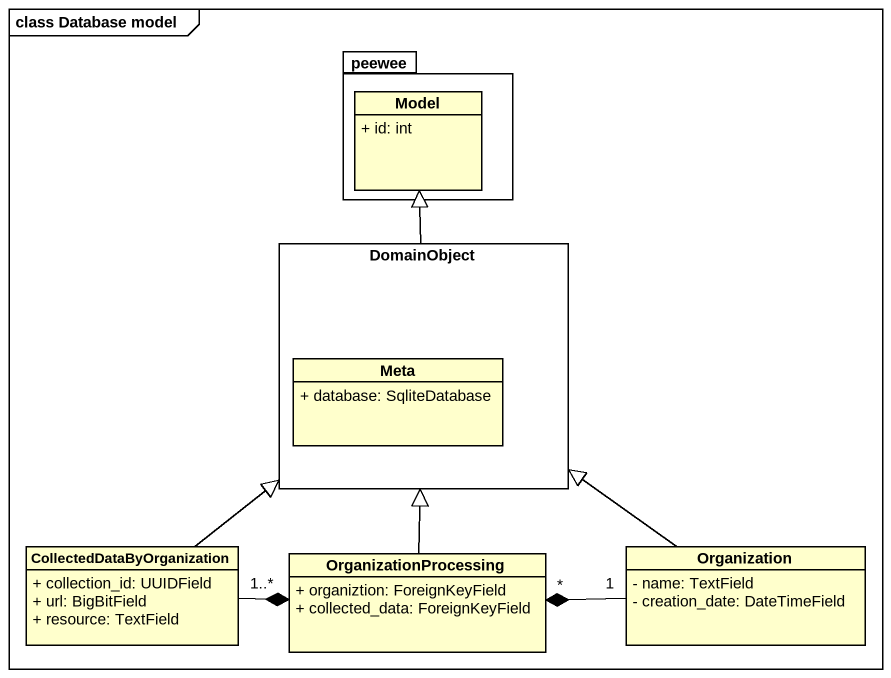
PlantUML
@startuml
mainframe class Database model
hide circle
hide empty members
skinparam classAttributeIconSize 0
package peewee {
  class Model {
    + id: int
  }
}
rectangle DomainObject {
  class Meta {
    + database: SqliteDatabase
  }
}
class CollectedDataByOrganization {
  + collection_id: UUIDField
  + url: BigBitField
  + resource: TextField
}
class OrganizationProcessing {
  + organiztion: ForeignKeyField
  + collected_data: ForeignKeyField
}
class Organization {
  - name: TextField
  - creation_date: DateTimeField
}
DomainObject -up-|> Model
CollectedDataByOrganization -up-|> DomainObject
CollectedDataByOrganization "1..*" -right-* OrganizationProcessing
OrganizationProcessing -up-|> DomainObject
Organization -up-|> DomainObject
Organization "1" -left-* "*" OrganizationProcessing
@enduml
